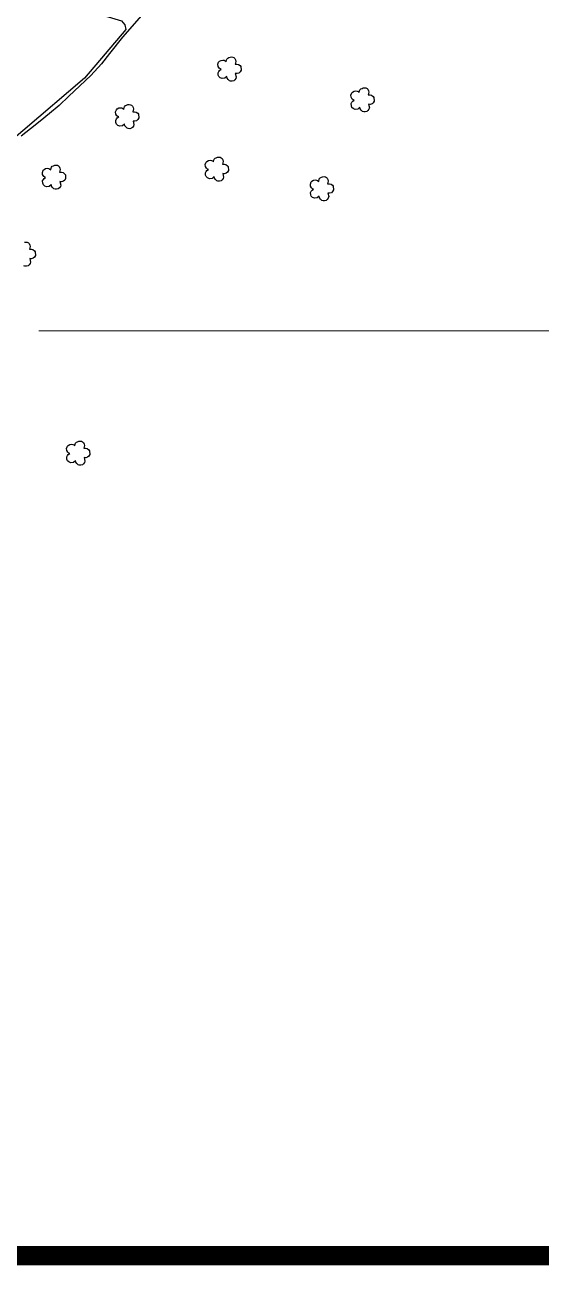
# Model space of a CAD drawing. Extents: x 756492 to 759117, y 7814531 to 7818243.
# Drawn here: x 757996 to 758304, y 7814943 to 7815682 of the extents above; entities that cross this region are included whole.
import ezdxf

# ---------------------------------------------------------------- set-up
doc = ezdxf.new("R2010")
doc.units = 0
doc.header["$MEASUREMENT"] = 0
doc.linetypes.add('CONTINUO', pattern=[0])
doc.linetypes.add('LIN0', pattern=[0])
for name, color, linetype in [('0114000211', 1, 'Continuous'), ('_SIMBOLO ARVORE', 118, 'Continuous'), ('MARGEM', 7, 'CONTINUO')]:
    doc.layers.add(name, color=color, linetype=linetype)
doc.layers.add('0114000211035', color=5, linetype='Continuous', lineweight=25)
doc.layers.add('MALHA', color=253, linetype='Continuous', lineweight=13)

msp = doc.modelspace()

# ---------------------------------------------------------------- linework, layer by layer
at = {"layer": '0114000211'}
msp.add_lwpolyline([(758099.49, 7815726.99), (758054.21, 7815675.16), (758046.36, 7815665.39), (758041.68, 7815659.15), (758035.18, 7815652.26), (758028.71, 7815646.01), (758022.22, 7815640.02), (758016.43, 7815634.46), (758010.7, 7815629.59), (758005.03, 7815624.95), (757999.36, 7815620.43), (757993.77, 7815616.05)], dxfattribs=at)
at = {"layer": '0114000211035'}
msp.add_lwpolyline([(758053.53, 7815684.84), (758055.46, 7815682.51), (758056.12, 7815679.75), (758031.5, 7815650.61), (757994.63, 7815619.3), (757969.44, 7815597.97), (757924.16, 7815561.35), (757869.45, 7815524.61), (757764.02, 7815460.81), (757717.6, 7815444.97), (757719.93, 7815497.08), (757742.91, 7815779.73), (758003.71, 7815699.9)], close=True, dxfattribs=at)
at = {"layer": '_SIMBOLO ARVORE', "linetype": 'CONTINUO'}
for points in [[(758116.27, 7815651.64, 0), (758115.02, 7815650.59, 0), (758113.44, 7815650.41, 0), (758112.31, 7815650.85, 0), (758111.51, 7815651.63, 0), (758111.18, 7815652.53, 0), (758111.09, 7815653.86, 0), (758111.52, 7815654.7, 0), (758111.98, 7815655.33, 0), (758112.89, 7815655.94, 0), (758112.31, 7815656.13, 0), (758111.74, 7815656.6, 0), (758111.06, 7815657.66, 0), (758110.94, 7815658.92, 0), (758111.43, 7815660.24, 0), (758111.94, 7815660.71, 0), (758112.87, 7815661.28, 0), (758113.84, 7815661.41, 0), (758114.62, 7815661.3, 0), (758115.24, 7815661.01, 0), (758115.92, 7815660.41, 0), (758116.12, 7815661.56, 0), (758116.29, 7815662.02, 0), (758116.8, 7815662.66, 0), (758117.55, 7815662.94, 0), (758118.29, 7815663.26, 0), (758119.11, 7815663.34, 0), (758119.89, 7815663.23, 0), (758120.53, 7815662.89, 0), (758121, 7815662.38, 0), (758121.41, 7815661.57, 0), (758121.57, 7815660.66, 0), (758121.2, 7815659.05, 0), (758122.33, 7815659.06, 0), (758123.26, 7815658.84, 0), (758124.15, 7815658.14, 0), (758124.64, 7815657.58, 0), (758124.77, 7815655.36, 0), (758124.22, 7815654.36, 0), (758123.5, 7815653.7, 0), (758122.36, 7815653.39, 0), (758121.36, 7815653.48, 0), (758121.89, 7815651.4, 0), (758121.65, 7815650.52, 0), (758121.05, 7815649.67, 0), (758120.39, 7815649.15, 0), (758119.45, 7815648.92, 0), (758118.52, 7815648.97, 0), (758117.82, 7815649.17, 0), (758117.02, 7815649.96, 0), (758116.47, 7815650.67, 0), (758116.31, 7815651.74, 0)], [(758195.6, 7815633.28, 0), (758194.35, 7815632.23, 0), (758192.77, 7815632.05, 0), (758191.64, 7815632.49, 0), (758190.84, 7815633.27, 0), (758190.51, 7815634.17, 0), (758190.42, 7815635.5, 0), (758190.85, 7815636.34, 0), (758191.31, 7815636.97, 0), (758192.22, 7815637.58, 0), (758191.64, 7815637.77, 0), (758191.07, 7815638.24, 0), (758190.39, 7815639.3, 0), (758190.27, 7815640.56, 0), (758190.76, 7815641.88, 0), (758191.27, 7815642.35, 0), (758192.2, 7815642.92, 0), (758193.17, 7815643.05, 0), (758193.95, 7815642.94, 0), (758194.57, 7815642.65, 0), (758195.25, 7815642.05, 0), (758195.45, 7815643.2, 0), (758195.62, 7815643.66, 0), (758196.13, 7815644.3, 0), (758196.88, 7815644.58, 0), (758197.61, 7815644.9, 0), (758198.44, 7815644.98, 0), (758199.22, 7815644.87, 0), (758199.86, 7815644.53, 0), (758200.33, 7815644.02, 0), (758200.74, 7815643.21, 0), (758200.9, 7815642.3, 0), (758200.53, 7815640.69, 0), (758201.66, 7815640.7, 0), (758202.59, 7815640.48, 0), (758203.48, 7815639.78, 0), (758203.97, 7815639.22, 0), (758204.1, 7815637, 0), (758203.55, 7815636, 0), (758202.83, 7815635.34, 0), (758201.69, 7815635.03, 0), (758200.69, 7815635.12, 0), (758201.22, 7815633.04, 0), (758200.98, 7815632.16, 0), (758200.38, 7815631.31, 0), (758199.72, 7815630.79, 0), (758198.78, 7815630.56, 0), (758197.85, 7815630.61, 0), (758197.15, 7815630.81, 0), (758196.35, 7815631.6, 0), (758195.8, 7815632.31, 0), (758195.64, 7815633.38, 0)], [(758055.31, 7815623.26, 0), (758054.06, 7815622.21, 0), (758052.48, 7815622.03, 0), (758051.35, 7815622.47, 0), (758050.55, 7815623.26, 0), (758050.22, 7815624.16, 0), (758050.13, 7815625.49, 0), (758050.56, 7815626.33, 0), (758051.02, 7815626.95, 0), (758051.93, 7815627.57, 0), (758051.35, 7815627.75, 0), (758050.78, 7815628.23, 0), (758050.1, 7815629.29, 0), (758049.98, 7815630.55, 0), (758050.47, 7815631.86, 0), (758050.98, 7815632.33, 0), (758051.91, 7815632.9, 0), (758052.88, 7815633.03, 0), (758053.67, 7815632.92, 0), (758054.28, 7815632.64, 0), (758054.96, 7815632.03, 0), (758055.16, 7815633.19, 0), (758055.33, 7815633.65, 0), (758055.84, 7815634.29, 0), (758056.59, 7815634.56, 0), (758057.33, 7815634.89, 0), (758058.15, 7815634.96, 0), (758058.93, 7815634.85, 0), (758059.57, 7815634.52, 0), (758060.04, 7815634.01, 0), (758060.45, 7815633.19, 0), (758060.61, 7815632.29, 0), (758060.24, 7815630.67, 0), (758061.37, 7815630.69, 0), (758062.31, 7815630.46, 0), (758063.19, 7815629.77, 0), (758063.68, 7815629.21, 0), (758063.81, 7815626.98, 0), (758063.26, 7815625.99, 0), (758062.54, 7815625.32, 0), (758061.4, 7815625.02, 0), (758060.4, 7815625.11, 0), (758060.93, 7815623.03, 0), (758060.69, 7815622.14, 0), (758060.09, 7815621.3, 0), (758059.43, 7815620.77, 0), (758058.49, 7815620.54, 0), (758057.56, 7815620.6, 0), (758056.86, 7815620.8, 0), (758056.06, 7815621.58, 0), (758055.51, 7815622.29, 0), (758055.35, 7815623.37, 0)], [(758108.75, 7815591.97, 0), (758107.51, 7815590.92, 0), (758105.92, 7815590.74, 0), (758104.79, 7815591.18, 0), (758103.99, 7815591.96, 0), (758103.66, 7815592.86, 0), (758103.57, 7815594.19, 0), (758104.01, 7815595.03, 0), (758104.46, 7815595.66, 0), (758105.37, 7815596.27, 0), (758104.79, 7815596.46, 0), (758104.22, 7815596.93, 0), (758103.55, 7815597.99, 0), (758103.43, 7815599.25, 0), (758103.91, 7815600.57, 0), (758104.42, 7815601.04, 0), (758105.35, 7815601.61, 0), (758106.33, 7815601.74, 0), (758107.11, 7815601.63, 0), (758107.73, 7815601.34, 0), (758108.4, 7815600.74, 0), (758108.61, 7815601.89, 0), (758108.78, 7815602.35, 0), (758109.28, 7815602.99, 0), (758110.04, 7815603.27, 0), (758110.77, 7815603.59, 0), (758111.6, 7815603.67, 0), (758112.38, 7815603.56, 0), (758113.01, 7815603.22, 0), (758113.48, 7815602.71, 0), (758113.89, 7815601.9, 0), (758114.06, 7815600.99, 0), (758113.68, 7815599.38, 0), (758114.81, 7815599.39, 0), (758115.75, 7815599.17, 0), (758116.63, 7815598.47, 0), (758117.12, 7815597.91, 0), (758117.25, 7815595.69, 0), (758116.71, 7815594.69, 0), (758115.98, 7815594.03, 0), (758114.84, 7815593.72, 0), (758113.84, 7815593.81, 0), (758114.38, 7815591.73, 0), (758114.13, 7815590.85, 0), (758113.53, 7815590, 0), (758112.87, 7815589.48, 0), (758111.93, 7815589.25, 0), (758111, 7815589.3, 0), (758110.3, 7815589.5, 0), (758109.5, 7815590.29, 0), (758108.96, 7815591, 0), (758108.79, 7815592.07, 0)], [(758011.7, 7815587.17, 0), (758010.46, 7815586.12, 0), (758008.88, 7815585.94, 0), (758007.75, 7815586.38, 0), (758006.95, 7815587.16, 0), (758006.62, 7815588.07, 0), (758006.53, 7815589.4, 0), (758006.96, 7815590.24, 0), (758007.41, 7815590.86, 0), (758008.33, 7815591.48, 0), (758007.75, 7815591.66, 0), (758007.17, 7815592.13, 0), (758006.5, 7815593.19, 0), (758006.38, 7815594.46, 0), (758006.86, 7815595.77, 0), (758007.37, 7815596.24, 0), (758008.3, 7815596.81, 0), (758009.28, 7815596.94, 0), (758010.06, 7815596.83, 0), (758010.68, 7815596.54, 0), (758011.36, 7815595.94, 0), (758011.56, 7815597.09, 0), (758011.73, 7815597.55, 0), (758012.24, 7815598.19, 0), (758012.99, 7815598.47, 0), (758013.72, 7815598.8, 0), (758014.55, 7815598.87, 0), (758015.33, 7815598.76, 0), (758015.96, 7815598.42, 0), (758016.44, 7815597.92, 0), (758016.85, 7815597.1, 0), (758017.01, 7815596.19, 0), (758016.63, 7815594.58, 0), (758017.77, 7815594.6, 0), (758018.7, 7815594.37, 0), (758019.58, 7815593.67, 0), (758020.07, 7815593.11, 0), (758020.21, 7815590.89, 0), (758019.66, 7815589.89, 0), (758018.94, 7815589.23, 0), (758017.8, 7815588.93, 0), (758016.8, 7815589.01, 0), (758017.33, 7815586.94, 0), (758017.09, 7815586.05, 0), (758016.49, 7815585.21, 0), (758015.82, 7815584.68, 0), (758014.89, 7815584.45, 0), (758013.95, 7815584.51, 0), (758013.26, 7815584.7, 0), (758012.45, 7815585.49, 0), (758011.91, 7815586.2, 0), (758011.74, 7815587.27, 0)], [(758171.38, 7815580.28, 0), (758170.14, 7815579.24, 0), (758168.55, 7815579.05, 0), (758167.42, 7815579.49, 0), (758166.62, 7815580.28, 0), (758166.29, 7815581.18, 0), (758166.2, 7815582.51, 0), (758166.63, 7815583.35, 0), (758167.09, 7815583.97, 0), (758168, 7815584.59, 0), (758167.42, 7815584.77, 0), (758166.85, 7815585.25, 0), (758166.18, 7815586.31, 0), (758166.06, 7815587.57, 0), (758166.54, 7815588.88, 0), (758167.05, 7815589.36, 0), (758167.98, 7815589.92, 0), (758168.96, 7815590.05, 0), (758169.74, 7815589.94, 0), (758170.35, 7815589.66, 0), (758171.03, 7815589.05, 0), (758171.23, 7815590.21, 0), (758171.41, 7815590.67, 0), (758171.91, 7815591.31, 0), (758172.66, 7815591.58, 0), (758173.4, 7815591.91, 0), (758174.22, 7815591.99, 0), (758175.01, 7815591.87, 0), (758175.64, 7815591.54, 0), (758176.11, 7815591.03, 0), (758176.52, 7815590.21, 0), (758176.69, 7815589.31, 0), (758176.31, 7815587.69, 0), (758177.44, 7815587.71, 0), (758178.38, 7815587.49, 0), (758179.26, 7815586.79, 0), (758179.75, 7815586.23, 0), (758179.88, 7815584, 0), (758179.34, 7815583.01, 0), (758178.61, 7815582.34, 0), (758177.47, 7815582.04, 0), (758176.47, 7815582.13, 0), (758177.01, 7815580.05, 0), (758176.76, 7815579.17, 0), (758176.16, 7815578.32, 0), (758175.5, 7815577.79, 0), (758174.56, 7815577.56, 0), (758173.63, 7815577.62, 0), (758172.93, 7815577.82, 0), (758172.13, 7815578.6, 0), (758171.59, 7815579.31, 0), (758171.42, 7815580.39, 0)], [(757995.77, 7815552.9, 0), (757996.59, 7815552.97, 0), (757997.38, 7815552.86, 0), (757998.01, 7815552.52, 0), (757998.48, 7815552.02, 0), (757998.89, 7815551.2, 0), (757999.06, 7815550.29, 0), (757998.68, 7815548.68, 0), (757999.81, 7815548.7, 0), (758000.75, 7815548.47, 0), (758001.63, 7815547.77, 0), (758002.12, 7815547.21, 0), (758002.25, 7815544.99, 0), (758001.71, 7815543.99, 0), (758000.98, 7815543.33, 0), (757999.84, 7815543.03, 0), (757998.84, 7815543.11, 0), (757999.38, 7815541.04, 0), (757999.13, 7815540.15, 0), (757998.53, 7815539.31, 0), (757997.87, 7815538.78, 0), (757996.93, 7815538.55, 0), (757996, 7815538.61, 0), (757995.3, 7815538.8, 0)], [(758026.11, 7815422.66, 0), (758024.86, 7815421.61, 0), (758023.28, 7815421.43, 0), (758022.15, 7815421.87, 0), (758021.35, 7815422.66, 0), (758021.02, 7815423.56, 0), (758020.93, 7815424.89, 0), (758021.36, 7815425.73, 0), (758021.82, 7815426.35, 0), (758022.73, 7815426.97, 0), (758022.15, 7815427.15, 0), (758021.58, 7815427.63, 0), (758020.91, 7815428.69, 0), (758020.78, 7815429.95, 0), (758021.27, 7815431.26, 0), (758021.78, 7815431.73, 0), (758022.71, 7815432.3, 0), (758023.69, 7815432.43, 0), (758024.47, 7815432.32, 0), (758025.08, 7815432.04, 0), (758025.76, 7815431.43, 0), (758025.96, 7815432.59, 0), (758026.14, 7815433.05, 0), (758026.64, 7815433.69, 0), (758027.39, 7815433.96, 0), (758028.13, 7815434.29, 0), (758028.95, 7815434.36, 0), (758029.73, 7815434.25, 0), (758030.37, 7815433.92, 0), (758030.84, 7815433.41, 0), (758031.25, 7815432.59, 0), (758031.42, 7815431.69, 0), (758031.04, 7815430.07, 0), (758032.17, 7815430.09, 0), (758033.11, 7815429.86, 0), (758033.99, 7815429.17, 0), (758034.48, 7815428.61, 0), (758034.61, 7815426.38, 0), (758034.07, 7815425.39, 0), (758033.34, 7815424.72, 0), (758032.2, 7815424.42, 0), (758031.2, 7815424.51, 0), (758031.74, 7815422.43, 0), (758031.49, 7815421.54, 0), (758030.89, 7815420.7, 0), (758030.23, 7815420.17, 0), (758029.29, 7815419.94, 0), (758028.36, 7815420, 0), (758027.66, 7815420.2, 0), (758026.86, 7815420.98, 0), (758026.32, 7815421.69, 0), (758026.15, 7815422.77, 0)]]:
    msp.add_polyline3d(points, dxfattribs=at)
at = {"layer": 'MALHA'}
msp.add_lwpolyline([(758004.26, 7815500), (758991.96, 7815500)], dxfattribs=at)
at = {"layer": 'MARGEM', "color": 174, "linetype": 'LIN0', "const_width": 11.36, "flags": 128}
msp.add_lwpolyline([(758991.96, 7814948.78), (758991.96, 7818118.28), (756616.96, 7818118.28), (756616.96, 7814948.78)], close=True, dxfattribs=at)

doc.saveas('drawing.dxf')
